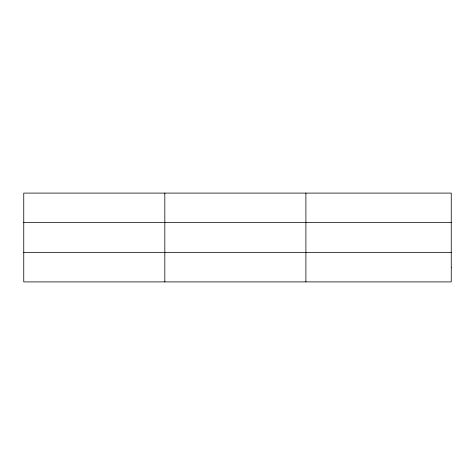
<?xml version="1.0" encoding="UTF-8"?>
<svg xmlns="http://www.w3.org/2000/svg" width="475" height="475" viewBox="0 0 475 475"><rect width="100%" height="100%" fill="white"/><g stroke="black" fill="none" stroke-linecap="round" stroke-linejoin="round"><path stroke-width="0.71" d="M164.825 281.901L164.825 193.099M305.9 281.901L305.9 193.099M23.75 222.407L451.25 222.407M23.75 252.593L451.25 252.593M451.25 267.247L451.25 281.901L23.75 281.901L23.75 193.099L451.25 193.099L451.25 267.247"/></g></svg>
